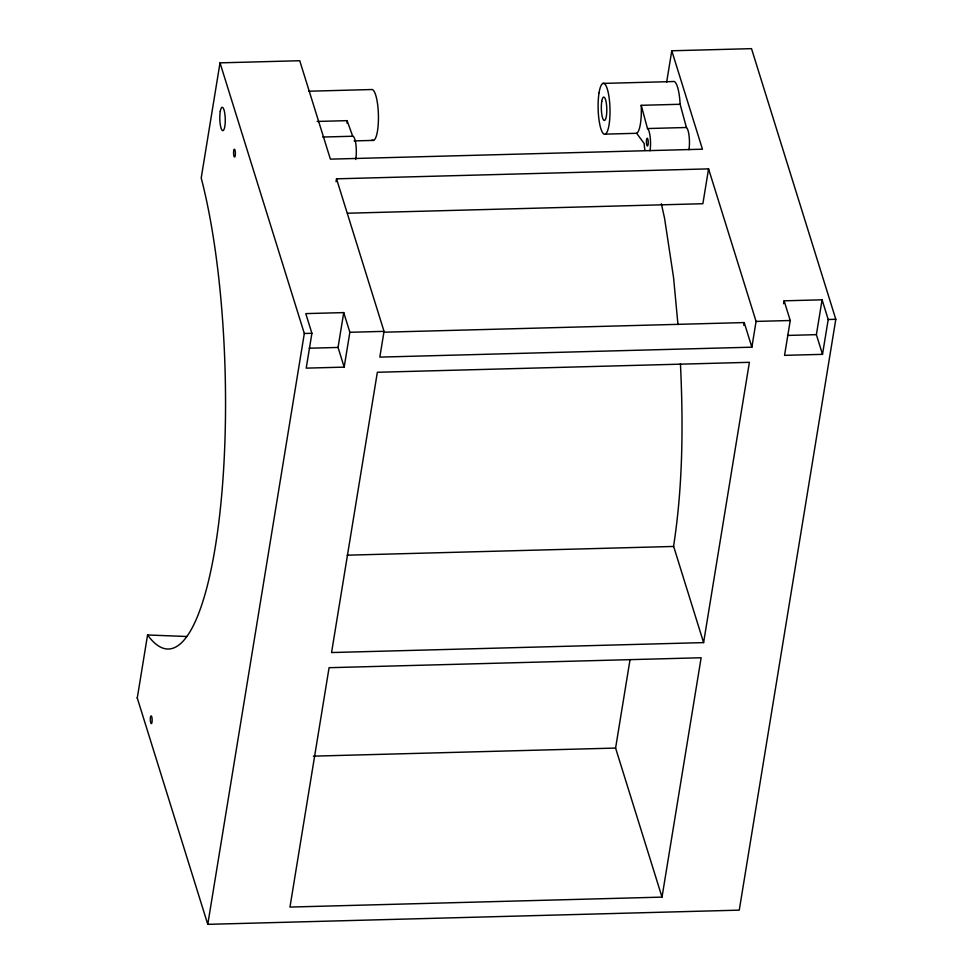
<?xml version="1.0" encoding="UTF-8"?>
<svg xmlns="http://www.w3.org/2000/svg" width="973" height="973" viewBox="0 0 973 973"><rect width="100%" height="100%" fill="white"/><g stroke="black" fill="none" stroke-linecap="round" stroke-linejoin="round"><path stroke-width="1.46" d="M673.486 546.741C682.924 486.269 683.338 424.666 680.431 363.634M137.193 697.75L207.772 924.35L739.261 910.144L835.807 319.29L751.509 48.65L671.784 50.778L702.445 149.197L330.394 159.146L299.745 60.727L220.02 62.856L201.204 177.998A275.383 63.95 88.5 0 1 219.351 517.843A275.383 63.95 88.5 0 1 147.568 634.968L186.755 636.512M137.266 697.994L147.568 634.968M207.772 924.35L304.318 333.496L220.02 62.856M336.05 181.732L336.524 178.825L708.575 168.876L756.082 321.418L751.874 347.179L379.835 357.115L384.043 331.367L336.524 178.825M311.907 333.289L306.215 368.135L344.174 367.125L349.866 332.279L343.737 312.601L305.777 313.61L311.907 333.289L304.318 333.496M344.174 367.125L338.045 347.446L343.737 312.601M666.651 82.182L671.784 50.778M708.575 168.876L702.871 203.722L347.543 213.221M662.017 897.118L701.132 657.748L329.081 667.697L289.966 907.067L662.017 897.118L615.593 748.067L629.993 659.876M743.761 325.323L744.211 322.574L384.311 332.194M703.601 642.606L749.392 362.321L377.354 372.27L331.562 652.542L703.601 642.606L673.657 546.449L347.166 555.182M783.642 303.734L784.116 300.827L822.088 299.806L828.218 319.497L822.513 354.342L784.554 355.352L790.246 320.506L784.116 300.827M822.513 354.342L816.383 334.651L822.088 299.806M308.672 91.219L371.431 89.54A25.493 5.923 88.5 0 1 378.436 116.505A25.493 5.923 88.5 0 1 372.002 139.99M602.81 83.423L673.048 81.55A25.493 5.923 88.5 0 1 680.127 104.269L686.403 127.499A13.756 3.199 88.5 0 1 688.945 149.745M644.941 150.183A13.756 3.199 88.5 0 1 644.187 143.53L636.646 133.289A25.493 5.923 88.5 0 0 641.219 105.315L680.127 104.269M317.174 121.443L347.106 120.652L352.7 136.244A13.756 3.199 88.5 0 1 355.899 144.442A13.756 3.199 88.5 0 1 355.656 159.487M322.756 137.035L352.7 136.244M641.219 105.315L647.495 128.545L686.403 127.499M354.123 140.915L373.547 140.392M605.315 134.128L636.646 133.289M349.866 332.279L384.043 331.367M756.082 321.418L790.246 320.506M828.218 319.497L835.807 319.29M309.195 348.212L338.045 347.446M787.534 335.43L816.383 334.651M313.391 756.143L615.593 748.067M744.211 322.574L751.874 347.179M661.348 203.734L664.571 218.28L673.571 277.682L677.962 324.544M347.106 120.652A25.493 5.923 88.5 0 1 347.02 123.23M647.495 128.545A13.756 3.199 88.5 0 1 650.025 150.779M220.287 111.299A11.712 2.724 88.5 0 0 222.306 130.479A11.712 2.724 88.5 0 0 225.006 115.155A11.712 2.724 88.5 0 0 220.287 111.299M233.751 150.45A3.904 0.912 88.5 0 0 234.359 156.945A3.904 0.912 88.5 0 0 235.32 152.056A3.904 0.912 88.5 0 0 233.751 150.45M646.559 139.65A3.904 0.912 88.5 0 0 647.288 145.974A3.904 0.912 88.5 0 0 648.14 140.72A3.904 0.912 88.5 0 0 646.559 139.65M150.474 717.296A3.904 0.912 88.5 0 0 151.192 723.608A3.904 0.912 88.5 0 0 152.056 718.354A3.904 0.912 88.5 0 0 150.474 717.296M599.064 92.715A25.493 5.923 88.5 0 0 603.771 133.946A25.493 5.923 88.5 0 0 609.366 99.672A25.493 5.923 88.5 0 0 599.064 92.715M601.764 101.399A11.712 2.724 88.5 0 0 603.929 120.336A11.712 2.724 88.5 0 0 606.507 104.598A11.712 2.724 88.5 0 0 601.764 101.399"/></g></svg>
